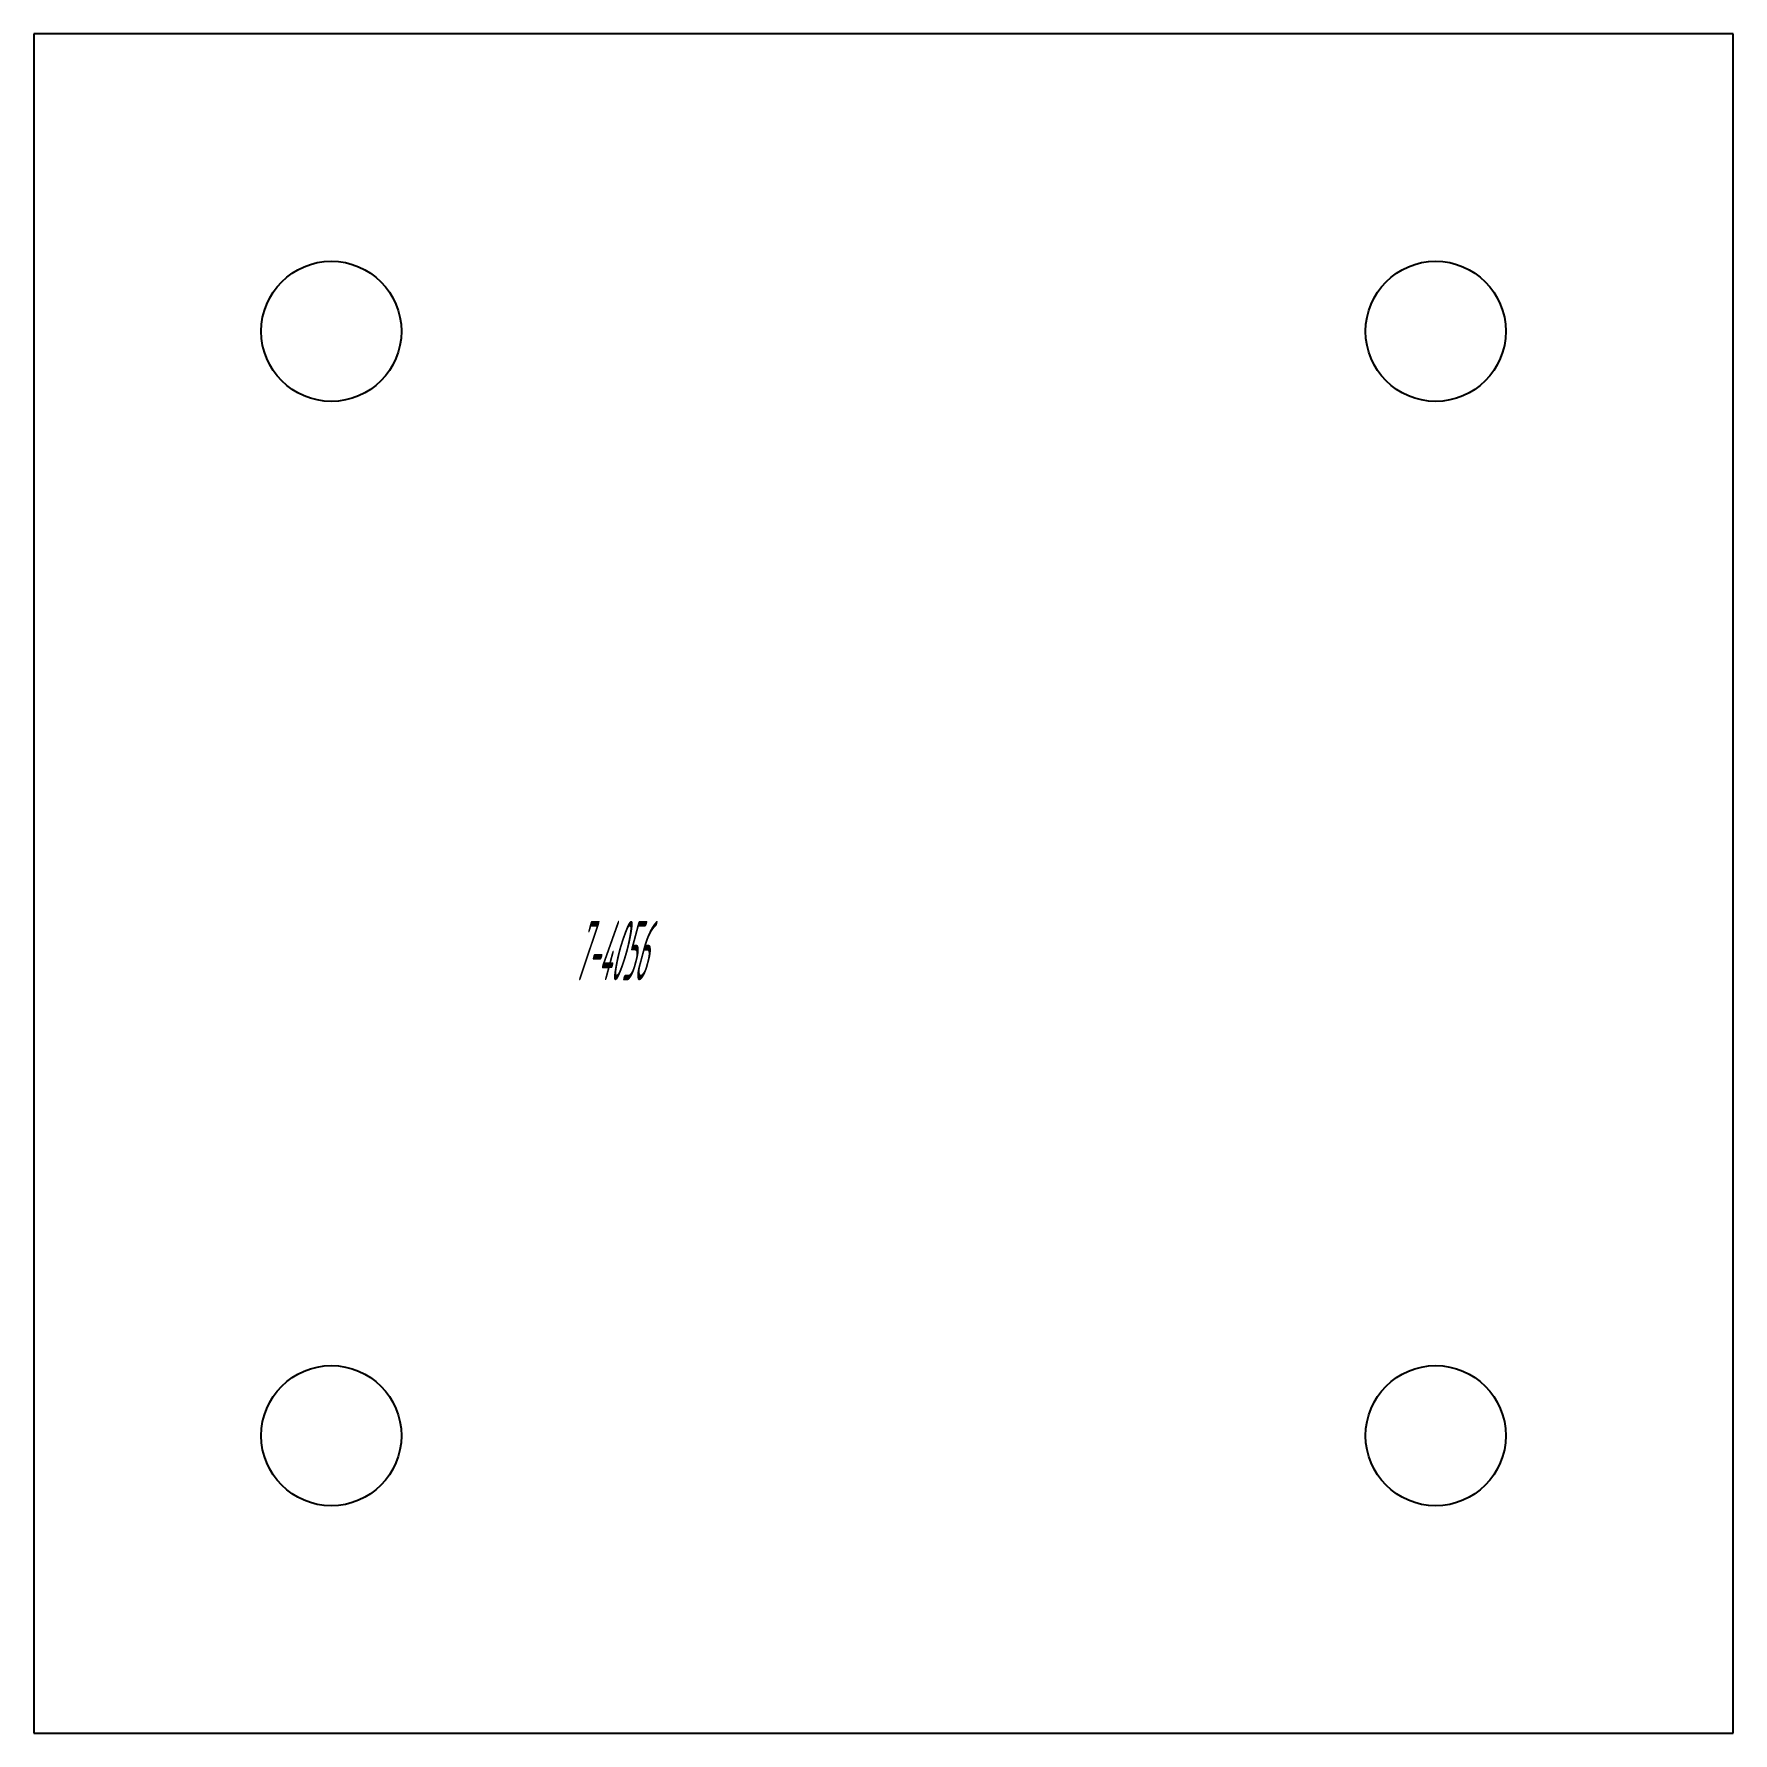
# Model space of a CAD drawing. Header units: millimetres. Extents: x 0 to 400, y 0 to 400.
import ezdxf

# ---------------------------------------------------------------- set-up
doc = ezdxf.new("R2010")
doc.units = ezdxf.units.MM
doc.linetypes.add('K5LT_THIN', pattern=[0])
doc.styles.add('KTEXTSTYLE', font='GOST_AU.SHX', dxfattribs={"width": 0.35, "height": 5})

# ---------------------------------------------------------------- blocks, each defined once
blk = doc.blocks.new('U0')
at = {"color": 7, "linetype": 'K5LT_THIN', "true_color": 0xffffff}
for p, q in [((400, 400), (0, 400)), ((0, 400), (0, 0)), ((400, 0), (400, 400)), ((0, 0), (400, 0))]:
    blk.add_line(p, q, dxfattribs=at)

msp = doc.modelspace()

# ---------------------------------------------------------------- linework, layer by layer
at = {"color": 7, "linetype": 'K5LT_THIN', "true_color": 0xffffff}
for centre in [(70, 330), (330, 330), (70, 70), (330, 70)]:
    msp.add_circle(centre, 16.5, dxfattribs=at)

# ---------------------------------------------------------------- block references
msp.add_blockref('U0', (0, 0))

# ---------------------------------------------------------------- texts
at = {"color": 7, "insert": (127.1, 191.21), "char_height": 14, "attachment_point": 1, "style": 'KTEXTSTYLE'}
msp.add_mtext('\\H3.5;\\W0.350;\\Q15;\\Q15;\\H14.00;7-4056', dxfattribs=at)

doc.saveas('drawing.dxf')
